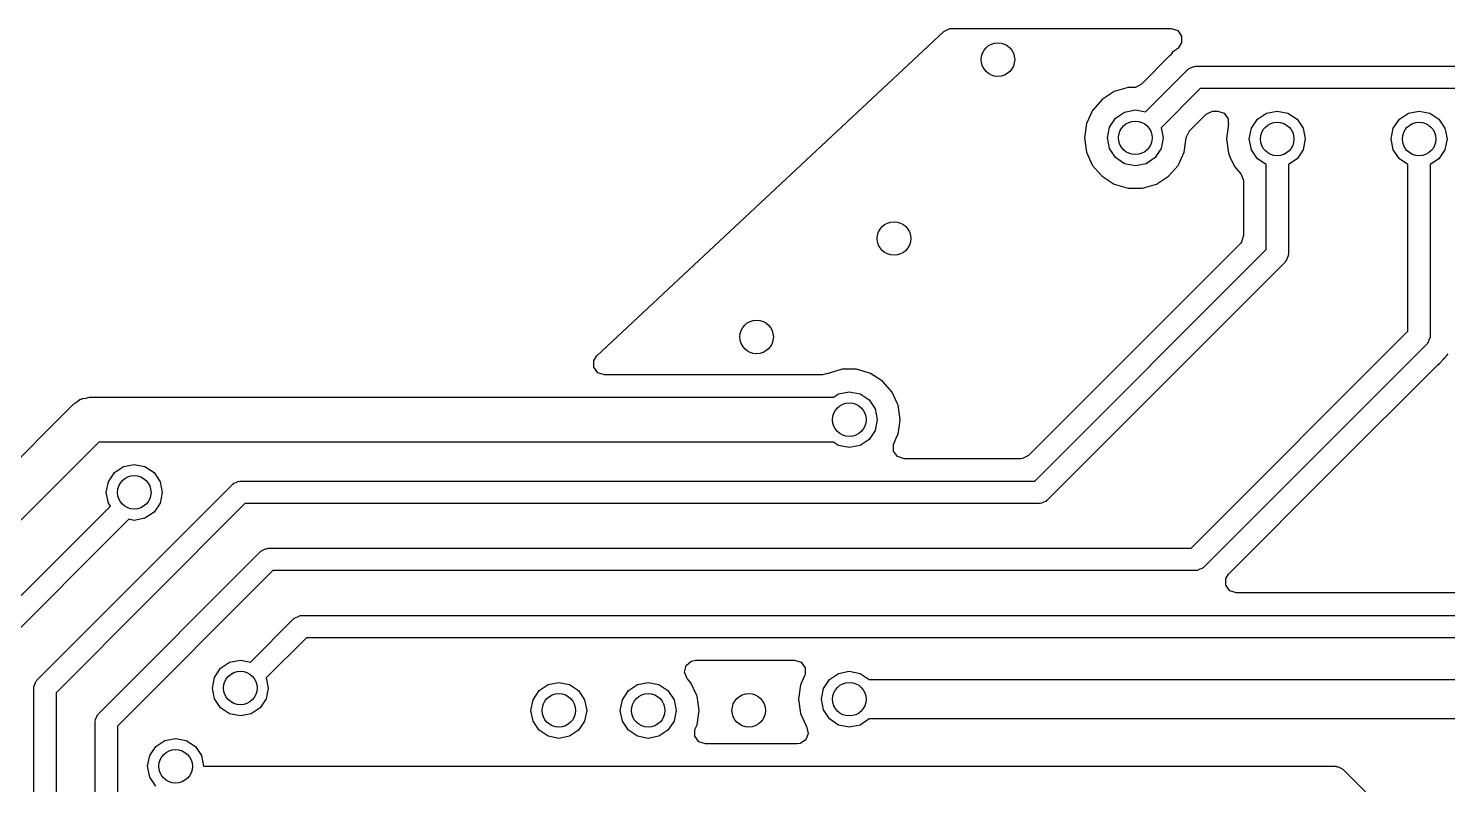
# Model space of a CAD drawing. Extents: x 100.3 to 185, y -144.7 to -85.3.
# Drawn here: x 161.7 to 174.41, y -92.06 to -85.3 of the extents above; entities that cross this region are included whole.
import ezdxf

# ---------------------------------------------------------------- set-up
doc = ezdxf.new("R2010")
doc.units = 0
doc.layers.add('BLACK', color=7, linetype='CONTINUOUS')

msp = doc.modelspace()

# ---------------------------------------------------------------- linework, layer by layer
at = {"layer": 'BLACK', "linetype": 'CONTINUOUS'}
for p, q in [((166.791, -88.2282), (169.895, -85.3279)), ((169.895, -85.3279), (169.951, -85.302)), ((169.951, -85.302), (169.963, -85.3013)), ((169.963, -85.3013), (171.93, -85.3013)), ((171.93, -85.3013), (171.989, -85.3202)), ((171.989, -85.3202), (172.024, -85.3697)), ((171.977, -85.4878), (171.97, -85.4947)), ((171.985, -85.4826), (171.977, -85.4878)), ((171.989, -85.4804), (171.985, -85.4825)), ((171.985, -85.4825), (171.985, -85.4826)), ((172.024, -85.4309), (171.989, -85.4804)), ((172.024, -85.3697), (172.024, -85.4309)), ((171.92, -85.5447), (171.665, -85.8005)), ((171.925, -85.5395), (171.92, -85.5447)), ((171.944, -85.5141), (171.925, -85.5395)), ((171.952, -85.5089), (171.944, -85.5141)), ((171.97, -85.4947), (171.952, -85.5089)), ((171.701, -86.048), (172.079, -85.6693)), ((172.079, -85.6693), (172.086, -85.6656)), ((172.086, -85.6656), (172.091, -85.6591)), ((172.091, -85.6591), (172.113, -85.6519)), ((172.113, -85.6519), (172.134, -85.6412)), ((172.134, -85.6412), (172.142, -85.6425)), ((172.142, -85.6425), (172.15, -85.64)), ((172.15, -85.64), (174.59, -85.64)), ((171.421, -85.866), (171.312, -85.936)), ((171.545, -85.8295), (171.421, -85.866)), ((171.421, -85.866), (171.421, -85.866)), ((171.595, -85.8295), (171.545, -85.8295)), ((171.61, -85.8283), (171.595, -85.8295)), ((171.665, -85.8005), (171.61, -85.8283)), ((172.191, -85.84), (171.842, -86.1894)), ((174.549, -85.84), (172.191, -85.84)), ((171.312, -85.936), (171.227, -86.0339)), ((171.227, -86.0339), (171.173, -86.1518)), ((171.379, -86.1843), (171.433, -86.1032)), ((171.433, -86.1032), (171.514, -86.049)), ((171.514, -86.049), (171.61, -86.03)), ((171.61, -86.03), (171.701, -86.048)), ((172.093, -86.2216), (172.245, -86.0695)), ((172.245, -86.0695), (172.3, -86.0417)), ((172.3, -86.0417), (172.315, -86.0405)), ((172.315, -86.0405), (172.347, -86.0405)), ((172.347, -86.0405), (172.405, -86.0594)), ((172.405, -86.0594), (172.441, -86.1089)), ((172.441, -86.1089), (172.441, -86.1544)), ((172.649, -86.1943), (172.703, -86.1132)), ((172.703, -86.1132), (172.784, -86.059)), ((172.784, -86.059), (172.88, -86.04)), ((172.88, -86.04), (172.976, -86.059)), ((172.976, -86.059), (173.057, -86.1132)), ((173.057, -86.1132), (173.111, -86.1943)), ((173.919, -86.1943), (173.973, -86.1132)), ((173.973, -86.1132), (174.054, -86.059)), ((174.054, -86.059), (174.15, -86.04)), ((174.15, -86.04), (174.246, -86.059)), ((174.246, -86.059), (174.327, -86.1132)), ((174.327, -86.1132), (174.381, -86.1943)), ((171.173, -86.1518), (171.155, -86.28)), ((171.36, -86.28), (171.379, -86.1843)), ((171.842, -86.1894), (171.86, -86.28)), ((172.066, -86.2774), (172.093, -86.2225)), ((172.093, -86.2225), (172.093, -86.2216)), ((172.444, -86.1548), (172.425, -86.29)), ((172.441, -86.1544), (172.444, -86.1548)), ((172.63, -86.29), (172.649, -86.1943)), ((173.111, -86.1943), (173.13, -86.29)), ((173.9, -86.29), (173.919, -86.1943)), ((174.381, -86.1943), (174.4, -86.29)), ((171.155, -86.28), (171.155, -86.28)), ((171.155, -86.28), (171.173, -86.4082)), ((171.379, -86.3757), (171.36, -86.28)), ((171.433, -86.4568), (171.379, -86.3757)), ((171.841, -86.3757), (171.787, -86.4568)), ((171.86, -86.28), (171.841, -86.3757)), ((172.047, -86.4082), (172.065, -86.28)), ((172.065, -86.28), (172.066, -86.2774)), ((172.065, -86.28), (172.065, -86.28)), ((172.425, -86.29), (172.425, -86.29)), ((172.425, -86.29), (172.443, -86.4182)), ((172.649, -86.3857), (172.63, -86.29)), ((173.13, -86.29), (173.111, -86.3857)), ((173.919, -86.3857), (173.9, -86.29)), ((174.4, -86.29), (174.381, -86.3857)), ((171.173, -86.4082), (171.225, -86.5218)), ((171.514, -86.511), (171.433, -86.4568)), ((171.787, -86.4568), (171.706, -86.511)), ((171.993, -86.5261), (172.047, -86.4082)), ((172.443, -86.4182), (172.46, -86.4554)), ((172.46, -86.4554), (172.497, -86.5361)), ((172.703, -86.4668), (172.649, -86.3857)), ((172.78, -86.5181), (172.703, -86.4668)), ((173.057, -86.4668), (172.98, -86.5181)), ((173.111, -86.3857), (173.057, -86.4668)), ((173.973, -86.4668), (173.919, -86.3857)), ((174.05, -86.5181), (173.973, -86.4668)), ((174.327, -86.4668), (174.25, -86.5181)), ((174.381, -86.3857), (174.327, -86.4668)), ((171.225, -86.5218), (171.227, -86.5261)), ((171.227, -86.5261), (171.3, -86.6099)), ((171.3, -86.6099), (171.312, -86.624)), ((171.312, -86.624), (171.421, -86.694)), ((171.61, -86.53), (171.514, -86.511)), ((171.706, -86.511), (171.61, -86.53)), ((171.799, -86.694), (171.908, -86.624)), ((171.908, -86.624), (171.993, -86.5261)), ((172.497, -86.5361), (172.555, -86.6032)), ((172.555, -86.6032), (172.579, -86.6596)), ((172.78, -87.2786), (172.78, -86.5181)), ((172.98, -86.5181), (172.98, -87.32)), ((174.05, -88.0086), (174.05, -86.5181)), ((174.25, -86.5181), (174.25, -88.05)), ((171.421, -86.694), (171.421, -86.694)), ((171.421, -86.694), (171.545, -86.7305)), ((171.545, -86.7305), (171.545, -86.7305)), ((171.545, -86.7305), (171.675, -86.7305)), ((171.675, -86.7305), (171.799, -86.694)), ((171.675, -86.7305), (171.675, -86.7305)), ((172.579, -86.6596), (172.579, -86.6681)), ((172.579, -86.6681), (172.579, -87.1545)), ((172.551, -87.2245), (170.655, -89.1205)), ((172.561, -87.2127), (172.551, -87.2245)), ((172.579, -87.1545), (172.561, -87.2127)), ((170.709, -89.35), (172.78, -87.2786)), ((172.951, -87.3907), (170.821, -89.5207)), ((172.954, -87.3835), (172.951, -87.3907)), ((172.961, -87.3788), (172.954, -87.3835)), ((172.968, -87.3565), (172.961, -87.3788)), ((172.979, -87.3356), (172.968, -87.3565)), ((172.98, -87.32), (172.978, -87.3277)), ((172.978, -87.3277), (172.979, -87.3356)), ((172.109, -89.95), (174.05, -88.0086)), ((174.221, -88.1207), (172.221, -90.1207)), ((174.224, -88.1135), (174.221, -88.1207)), ((174.231, -88.1088), (174.224, -88.1135)), ((174.238, -88.0865), (174.231, -88.1088)), ((174.249, -88.0656), (174.238, -88.0865)), ((174.25, -88.05), (174.248, -88.0577)), ((174.248, -88.0577), (174.249, -88.0656)), ((166.764, -88.2699), (166.791, -88.2282)), ((166.764, -88.3311), (166.764, -88.2699)), ((174.334, -88.294), (174.367, -88.2584)), ((174.367, -88.2584), (174.368, -88.2568)), ((174.368, -88.2568), (174.382, -88.2428)), ((174.382, -88.2428), (174.384, -88.2399)), ((174.384, -88.2399), (174.388, -88.2345)), ((174.388, -88.2345), (174.394, -88.2282)), ((174.394, -88.2282), (174.41, -88.2109)), ((166.8, -88.3806), (166.764, -88.3311)), ((166.859, -88.3995), (166.8, -88.3806)), ((168.811, -88.3995), (166.859, -88.3995)), ((168.854, -88.387), (168.811, -88.3995)), ((168.861, -88.386), (168.854, -88.3889)), ((168.854, -88.3889), (168.854, -88.387)), ((168.985, -88.3495), (168.861, -88.386)), ((169.115, -88.3495), (168.985, -88.3495)), ((168.985, -88.3495), (168.985, -88.3495)), ((169.221, -88.3806), (169.115, -88.3495)), ((169.115, -88.3495), (169.115, -88.3495)), ((169.239, -88.386), (169.221, -88.3806)), ((169.348, -88.456), (169.239, -88.386)), ((169.239, -88.386), (169.239, -88.386)), ((169.239, -88.386), (169.239, -88.386)), ((173.376, -89.2489), (174.316, -88.3086)), ((174.316, -88.3086), (174.328, -88.3005)), ((174.327, -88.2995), (174.334, -88.294)), ((174.328, -88.3005), (174.327, -88.2995)), ((174.334, -88.294), (174.334, -88.294)), ((169.433, -88.5539), (169.348, -88.456)), ((169.348, -88.456), (169.348, -88.456)), ((169.348, -88.456), (169.348, -88.456)), ((159.967, -90.8), (162.109, -88.6586)), ((162.109, -88.6586), (162.137, -88.6407)), ((162.137, -88.6407), (162.163, -88.6198)), ((162.163, -88.6198), (162.174, -88.6173)), ((162.174, -88.6173), (162.184, -88.6112)), ((162.184, -88.6112), (162.217, -88.6075)), ((162.217, -88.6075), (162.25, -88.6)), ((162.25, -88.6), (168.908, -88.6)), ((168.908, -88.6), (168.954, -88.569)), ((168.954, -88.569), (169.05, -88.55)), ((169.05, -88.55), (169.146, -88.569)), ((169.146, -88.569), (169.227, -88.6232)), ((169.227, -88.6232), (169.281, -88.7043)), ((169.477, -88.6511), (169.433, -88.5539)), ((169.487, -88.6718), (169.477, -88.6511)), ((169.281, -88.7043), (169.3, -88.8)), ((169.505, -88.8), (169.487, -88.6718)), ((169.281, -88.8957), (169.227, -88.9768)), ((169.3, -88.8), (169.281, -88.8957)), ((169.487, -88.9282), (169.498, -88.8483)), ((169.498, -88.8483), (169.505, -88.8)), ((169.505, -88.8), (169.505, -88.8)), ((162.333, -89), (160.191, -91.1414)), ((168.908, -89), (162.333, -89)), ((168.954, -89.031), (168.908, -89)), ((169.05, -89.05), (168.954, -89.031)), ((169.146, -89.031), (169.05, -89.05)), ((169.227, -88.9768), (169.146, -89.031)), ((169.446, -89.0199), (169.45, -89.0094)), ((169.446, -89.0811), (169.446, -89.0199)), ((169.45, -89.0094), (169.467, -88.972)), ((169.467, -88.972), (169.487, -88.9282)), ((169.481, -89.1306), (169.446, -89.0811)), ((169.54, -89.1495), (169.481, -89.1306)), ((170.585, -89.1495), (169.54, -89.1495)), ((170.6, -89.1483), (170.585, -89.1495)), ((170.655, -89.1205), (170.6, -89.1483)), ((162.419, -89.3548), (162.473, -89.2737)), ((162.473, -89.2737), (162.554, -89.2195)), ((162.554, -89.2195), (162.65, -89.2005)), ((162.65, -89.2005), (162.746, -89.2195)), ((162.746, -89.2195), (162.827, -89.2737)), ((162.827, -89.2737), (162.881, -89.3548)), ((172.444, -90.1805), (173.376, -89.2489)), ((161.779, -91.1293), (163.529, -89.3793)), ((162.4, -89.4505), (162.419, -89.3548)), ((162.881, -89.3548), (162.9, -89.4505)), ((163.529, -89.3793), (163.536, -89.3756)), ((163.536, -89.3756), (163.541, -89.3691)), ((163.541, -89.3691), (163.563, -89.3619)), ((163.563, -89.3619), (163.584, -89.3512)), ((163.584, -89.3512), (163.592, -89.3525)), ((163.592, -89.3525), (163.6, -89.35)), ((163.6, -89.35), (170.709, -89.35)), ((163.641, -89.55), (161.95, -91.2414)), ((162.419, -89.5462), (162.4, -89.4505)), ((162.436, -89.5722), (162.419, -89.5462)), ((162.881, -89.5462), (162.827, -89.6273)), ((162.9, -89.4505), (162.881, -89.5462)), ((170.75, -89.55), (163.641, -89.55)), ((170.758, -89.5475), (170.75, -89.55)), ((170.766, -89.5488), (170.758, -89.5475)), ((170.787, -89.5381), (170.766, -89.5488)), ((170.809, -89.5309), (170.787, -89.5381)), ((170.814, -89.5244), (170.809, -89.5309)), ((170.821, -89.5207), (170.814, -89.5244)), ((161.179, -90.8293), (162.436, -89.5722)), ((162.827, -89.6273), (162.746, -89.6815)), ((162.601, -89.6907), (161.35, -90.9414)), ((162.65, -89.7005), (162.601, -89.6907)), ((162.746, -89.6815), (162.65, -89.7005)), ((162.329, -91.4293), (163.779, -89.9793)), ((163.779, -89.9793), (163.786, -89.9756)), ((163.786, -89.9756), (163.791, -89.9691)), ((163.791, -89.9691), (163.813, -89.9619)), ((163.813, -89.9619), (163.834, -89.9512)), ((163.834, -89.9512), (163.842, -89.9525)), ((163.842, -89.9525), (163.85, -89.95)), ((163.85, -89.95), (172.109, -89.95)), ((163.891, -90.15), (162.5, -91.5414)), ((172.15, -90.15), (163.891, -90.15)), ((172.158, -90.1475), (172.15, -90.15)), ((172.166, -90.1488), (172.158, -90.1475)), ((172.187, -90.1381), (172.166, -90.1488)), ((172.209, -90.1309), (172.187, -90.1381)), ((172.214, -90.1244), (172.209, -90.1309)), ((172.221, -90.1207), (172.214, -90.1244)), ((172.42, -90.2199), (172.444, -90.1805)), ((172.42, -90.2811), (172.42, -90.2199)), ((172.456, -90.3306), (172.42, -90.2811)), ((172.514, -90.3495), (172.456, -90.3306)), ((175.076, -90.3495), (172.514, -90.3495)), ((164.091, -90.5691), (164.113, -90.5619)), ((164.113, -90.5619), (164.134, -90.5512)), ((164.134, -90.5512), (164.142, -90.5525)), ((164.142, -90.5525), (164.15, -90.55)), ((164.15, -90.55), (175.1, -90.55)), ((163.691, -90.968), (164.079, -90.5793)), ((164.079, -90.5793), (164.086, -90.5756)), ((164.086, -90.5756), (164.091, -90.5691)), ((164.191, -90.75), (163.832, -91.1094)), ((175.059, -90.75), (164.191, -90.75)), ((163.369, -91.1043), (163.423, -91.0232)), ((163.423, -91.0232), (163.504, -90.969)), ((163.504, -90.969), (163.6, -90.95)), ((163.6, -90.95), (163.691, -90.968)), ((167.575, -91.058), (167.589, -90.9984)), ((167.599, -91.1143), (167.575, -91.058)), ((167.589, -90.9984), (167.635, -90.9583)), ((167.635, -90.9583), (167.673, -90.9505)), ((167.673, -90.9505), (168.56, -90.9505)), ((168.56, -90.9505), (168.618, -90.9694)), ((168.618, -90.9694), (168.654, -91.0189)), ((168.654, -91.0189), (168.654, -91.0801)), ((168.873, -91.1232), (168.954, -91.069)), ((168.954, -91.069), (169.05, -91.05)), ((169.05, -91.05), (169.146, -91.069)), ((169.146, -91.069), (169.227, -91.1232)), ((161.75, -91.2), (161.752, -91.1923)), ((161.75, -96), (161.75, -91.2)), ((161.751, -91.1844), (161.762, -91.1635)), ((161.752, -91.1923), (161.751, -91.1844)), ((161.762, -91.1635), (161.769, -91.1412)), ((161.769, -91.1412), (161.776, -91.1365)), ((161.776, -91.1365), (161.779, -91.1293)), ((163.35, -91.2), (163.369, -91.1043)), ((163.369, -91.2957), (163.35, -91.2)), ((163.85, -91.2), (163.831, -91.2957)), ((163.832, -91.1094), (163.85, -91.2)), ((166.273, -91.2232), (166.354, -91.169)), ((166.354, -91.169), (166.45, -91.15)), ((166.45, -91.15), (166.546, -91.169)), ((166.546, -91.169), (166.627, -91.2232)), ((167.073, -91.2232), (167.154, -91.169)), ((167.154, -91.169), (167.25, -91.15)), ((167.25, -91.15), (167.346, -91.169)), ((167.346, -91.169), (167.427, -91.2232)), ((167.633, -91.1539), (167.599, -91.1143)), ((167.681, -91.2595), (167.633, -91.1539)), ((168.613, -91.1718), (168.595, -91.3)), ((168.65, -91.0906), (168.613, -91.1718)), ((168.654, -91.0801), (168.65, -91.0906)), ((168.819, -91.2043), (168.873, -91.1232)), ((169.227, -91.1232), (169.228, -91.125)), ((169.228, -91.125), (174.517, -91.125)), ((161.95, -91.2414), (161.95, -95.9586)), ((163.423, -91.3768), (163.369, -91.2957)), ((163.831, -91.2957), (163.777, -91.3768)), ((166.2, -91.4), (166.219, -91.3043)), ((166.219, -91.3043), (166.273, -91.2232)), ((166.627, -91.2232), (166.681, -91.3043)), ((166.681, -91.3043), (166.7, -91.4)), ((167, -91.4), (167.019, -91.3043)), ((167.019, -91.3043), (167.073, -91.2232)), ((167.427, -91.2232), (167.481, -91.3043)), ((167.481, -91.3043), (167.5, -91.4)), ((167.687, -91.2718), (167.681, -91.2595)), ((167.705, -91.4), (167.687, -91.2718)), ((168.595, -91.3), (168.595, -91.3)), ((168.595, -91.3), (168.613, -91.4282)), ((168.8, -91.3), (168.819, -91.2043)), ((168.819, -91.3957), (168.8, -91.3)), ((162.312, -91.4635), (162.319, -91.4412)), ((162.319, -91.4412), (162.326, -91.4365)), ((162.326, -91.4365), (162.329, -91.4293)), ((163.504, -91.431), (163.423, -91.3768)), ((163.6, -91.45), (163.504, -91.431)), ((163.696, -91.431), (163.6, -91.45)), ((163.777, -91.3768), (163.696, -91.431)), ((166.219, -91.4957), (166.2, -91.4)), ((166.7, -91.4), (166.681, -91.4957)), ((167.019, -91.4957), (167, -91.4)), ((167.5, -91.4), (167.481, -91.4957)), ((167.687, -91.5282), (167.705, -91.4)), ((167.705, -91.4), (167.705, -91.4)), ((168.613, -91.4282), (168.664, -91.5382)), ((168.873, -91.4768), (168.819, -91.3957)), ((162.3, -91.5), (162.302, -91.4923)), ((162.3, -95.6), (162.3, -91.5)), ((162.301, -91.4844), (162.312, -91.4635)), ((162.302, -91.4923), (162.301, -91.4844)), ((162.5, -91.5414), (162.5, -95.5586)), ((166.273, -91.5768), (166.219, -91.4957)), ((166.354, -91.631), (166.273, -91.5768)), ((166.627, -91.5768), (166.546, -91.631)), ((166.681, -91.4957), (166.627, -91.5768)), ((167.073, -91.5768), (167.019, -91.4957)), ((167.154, -91.631), (167.073, -91.5768)), ((167.427, -91.5768), (167.346, -91.631)), ((167.481, -91.4957), (167.427, -91.5768)), ((167.668, -91.5699), (167.672, -91.5594)), ((167.668, -91.6311), (167.668, -91.5699)), ((167.672, -91.5594), (167.687, -91.5282)), ((167.687, -91.5282), (167.687, -91.5282)), ((168.664, -91.5382), (168.667, -91.5461)), ((168.667, -91.5461), (168.667, -91.5461)), ((168.667, -91.5461), (168.668, -91.547)), ((168.668, -91.547), (168.668, -91.5479)), ((168.668, -91.5479), (168.67, -91.5525)), ((168.67, -91.5525), (168.669, -91.5529)), ((168.669, -91.5529), (168.683, -91.6062)), ((168.954, -91.531), (168.873, -91.4768)), ((169.05, -91.55), (168.954, -91.531)), ((169.146, -91.531), (169.05, -91.55)), ((169.227, -91.4768), (169.146, -91.531)), ((169.228, -91.475), (169.227, -91.4768)), ((174.517, -91.475), (169.228, -91.475)), ((162.843, -91.7232), (162.924, -91.669)), ((162.924, -91.669), (163.02, -91.65)), ((163.02, -91.65), (163.116, -91.669)), ((163.116, -91.669), (163.197, -91.7232)), ((166.45, -91.65), (166.354, -91.631)), ((166.546, -91.631), (166.45, -91.65)), ((167.25, -91.65), (167.154, -91.631)), ((167.346, -91.631), (167.25, -91.65)), ((167.704, -91.6806), (167.668, -91.6311)), ((167.763, -91.6995), (167.704, -91.6806)), ((168.584, -91.6995), (167.763, -91.6995)), ((168.61, -91.6962), (168.584, -91.6995)), ((168.661, -91.6632), (168.61, -91.6962)), ((168.683, -91.6062), (168.661, -91.6632)), ((162.77, -91.9), (162.789, -91.8043)), ((162.789, -91.8043), (162.843, -91.7232)), ((163.197, -91.7232), (163.251, -91.8043)), ((163.251, -91.8043), (163.27, -91.9)), ((162.789, -91.9957), (162.77, -91.9)), ((163.27, -91.9), (173.4, -91.9)), ((173.4, -91.9), (173.408, -91.9025)), ((173.408, -91.9025), (173.416, -91.9012)), ((173.416, -91.9012), (173.437, -91.9119)), ((173.437, -91.9119), (173.459, -91.9191)), ((173.459, -91.9191), (173.464, -91.9256)), ((173.464, -91.9256), (173.471, -91.9293)), ((173.471, -91.9293), (174.121, -92.5793)), ((162.843, -92.0768), (162.789, -91.9957))]:
    msp.add_line(p, q, dxfattribs=at)
at = {"layer": 'BLACK'}
for centre in [(170.38, -85.58), (171.61, -86.28), (172.88, -86.29), (174.15, -86.29), (169.45, -87.18), (168.22, -88.06), (169.05, -88.8), (162.65, -89.4505), (163.6, -91.2), (169.05, -91.3), (166.45, -91.4), (167.25, -91.4), (168.15, -91.4), (163.02, -91.9)]:
    msp.add_circle(centre, 0.15, dxfattribs=at)

doc.saveas('drawing.dxf')
